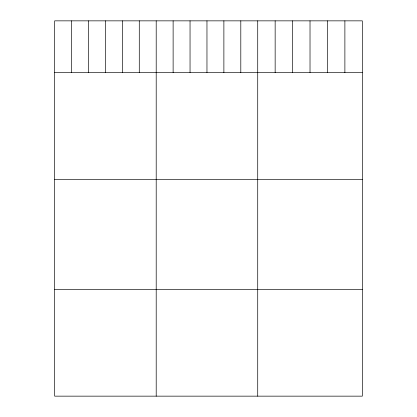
<?xml version="1.0" encoding="UTF-8"?>
<svg xmlns="http://www.w3.org/2000/svg" width="417" height="417" viewBox="0 0 417 417"><rect width="100%" height="100%" fill="white"/><g stroke="black" fill="none" stroke-linecap="round" stroke-linejoin="round"><path stroke-width="0.63" d="M362.321 72.537L362.321 396.15L54.679 396.15L54.679 20.85L362.321 20.85L362.321 72.537L54.679 72.537M54.679 179.331L362.321 179.331M54.679 289.356L362.321 289.356M344.885 20.85L344.885 72.537M327.454 20.85L327.454 72.537M310.019 20.85L310.019 72.537M292.588 20.85L292.588 72.537M275.152 20.85L275.152 72.537M257.722 20.85L257.722 396.15M240.802 20.85L240.802 72.537M223.882 20.85L223.882 72.537M206.962 20.85L206.962 72.537M190.043 20.85L190.043 72.537M173.123 20.85L173.123 72.537M156.203 20.85L156.203 396.15M139.283 20.85L139.283 72.537M122.363 20.85L122.363 72.537M105.444 20.85L105.444 72.537M88.524 20.85L88.524 72.537M71.604 20.85L71.604 72.537"/></g></svg>
